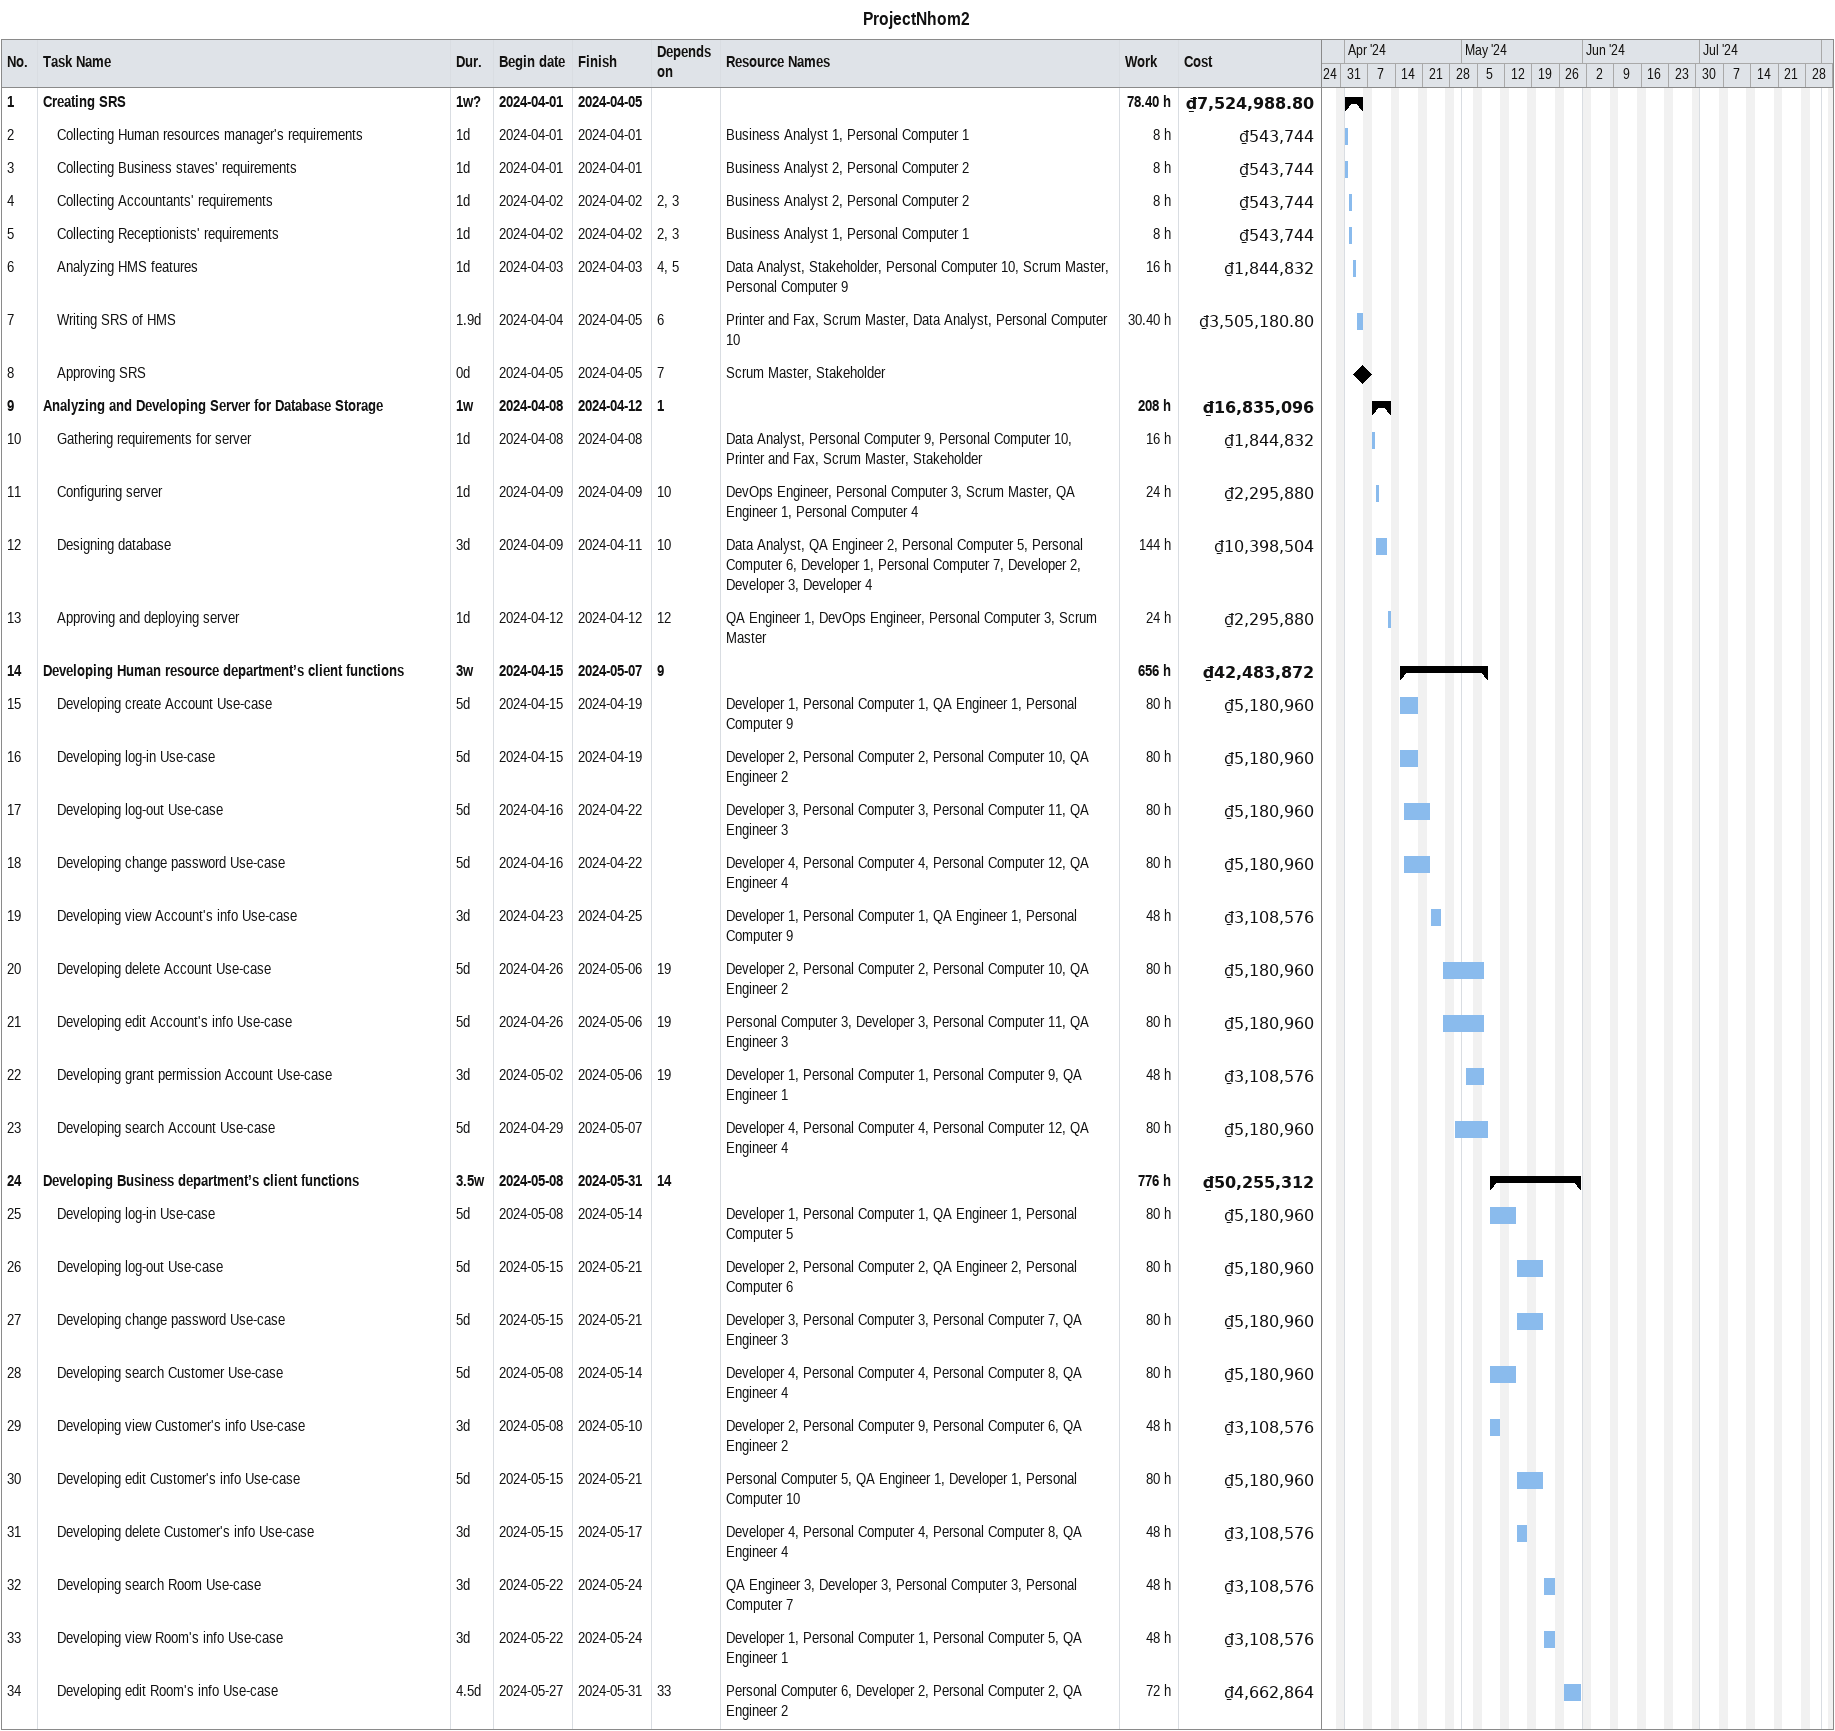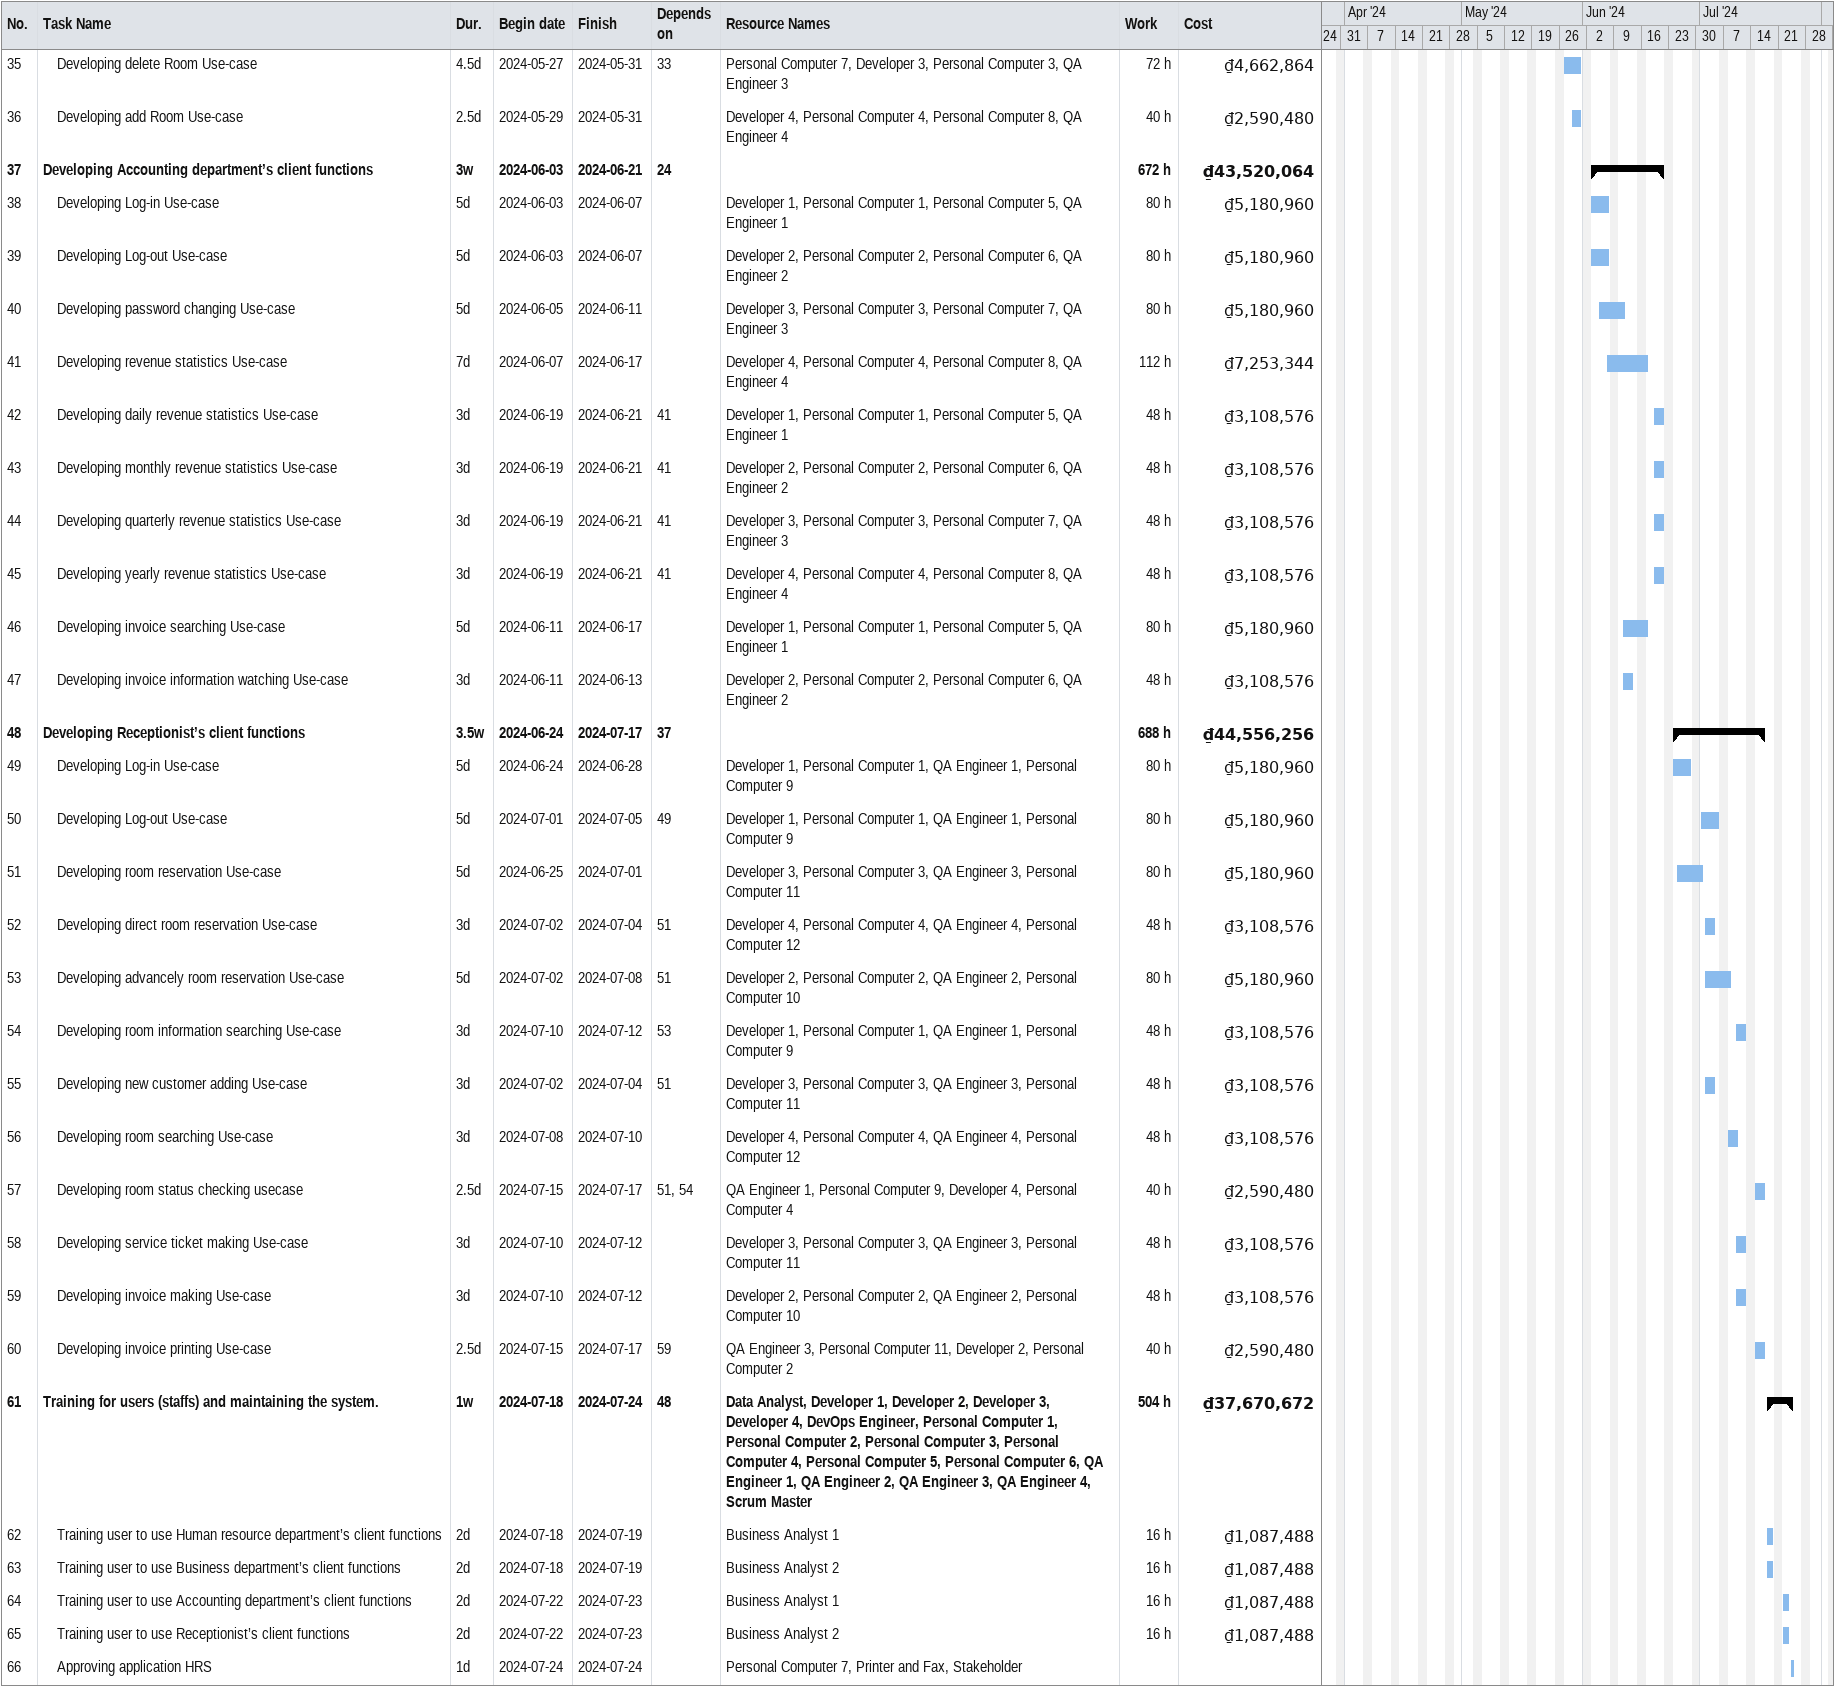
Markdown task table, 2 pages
ProjectNhom2

| ID | Level | Task | Duration | Start | Finish | Predecessors | Resources | Work (h) | Cost (₫) |
|---|---|---|---|---|---|---|---|---|---|
| 1 | 1 | **Creating SRS** | 1w? | 2024-04-01 | 2024-04-05 |  |  | 78.40 | 7524988.80 |
| 2 | 2 | Collecting Human resources manager's requirements | 1d | 2024-04-01 | 2024-04-01 |  | Business Analyst 1, Personal Computer 1 | 8 | 543744 |
| 3 | 2 | Collecting Business staves' requirements | 1d | 2024-04-01 | 2024-04-01 |  | Business Analyst 2, Personal Computer 2 | 8 | 543744 |
| 4 | 2 | Collecting Accountants' requirements | 1d | 2024-04-02 | 2024-04-02 | 2, 3 | Business Analyst 2, Personal Computer 2 | 8 | 543744 |
| 5 | 2 | Collecting Receptionists' requirements | 1d | 2024-04-02 | 2024-04-02 | 2, 3 | Business Analyst 1, Personal Computer 1 | 8 | 543744 |
| 6 | 2 | Analyzing HMS features | 1d | 2024-04-03 | 2024-04-03 | 4, 5 | Data Analyst, Stakeholder, Personal Computer 10, Scrum Master, Personal Computer 9 | 16 | 1844832 |
| 7 | 2 | Writing SRS of HMS | 1.9d | 2024-04-04 | 2024-04-05 | 6 | Printer and Fax, Scrum Master, Data Analyst, Personal Computer 10 | 30.40 | 3505180.80 |
| 8 | 2 | Approving SRS | 0d | 2024-04-05 | 2024-04-05 | 7 | Scrum Master, Stakeholder |  |  |
| 9 | 1 | **Analyzing and Developing Server for Database Storage** | 1w | 2024-04-08 | 2024-04-12 | 1 |  | 208 | 16835096 |
| 10 | 2 | Gathering requirements for server | 1d | 2024-04-08 | 2024-04-08 |  | Data Analyst, Personal Computer 9, Personal Computer 10, Printer and Fax, Scrum Master, Stakeholder | 16 | 1844832 |
| 11 | 2 | Configuring server | 1d | 2024-04-09 | 2024-04-09 | 10 | DevOps Engineer, Personal Computer 3, Scrum Master, QA Engineer 1, Personal Computer 4 | 24 | 2295880 |
| 12 | 2 | Designing database | 3d | 2024-04-09 | 2024-04-11 | 10 | Data Analyst, QA Engineer 2, Personal Computer 5, Personal Computer 6, Developer 1, Personal Computer 7, Developer 2, Developer 3, Developer 4 | 144 | 10398504 |
| 13 | 2 | Approving and deploying server | 1d | 2024-04-12 | 2024-04-12 | 12 | QA Engineer 1, DevOps Engineer, Personal Computer 3, Scrum Master | 24 | 2295880 |
| 14 | 1 | **Developing Human resource department’s client functions** | 3w | 2024-04-15 | 2024-05-07 | 9 |  | 656 | 42483872 |
| 15 | 2 | Developing create Account Use-case | 5d | 2024-04-15 | 2024-04-19 |  | Developer 1, Personal Computer 1, QA Engineer 1, Personal Computer 9 | 80 | 5180960 |
| 16 | 2 | Developing log-in Use-case | 5d | 2024-04-15 | 2024-04-19 |  | Developer 2, Personal Computer 2, Personal Computer 10, QA Engineer 2 | 80 | 5180960 |
| 17 | 2 | Developing log-out Use-case | 5d | 2024-04-16 | 2024-04-22 |  | Developer 3, Personal Computer 3, Personal Computer 11, QA Engineer 3 | 80 | 5180960 |
| 18 | 2 | Developing change password Use-case | 5d | 2024-04-16 | 2024-04-22 |  | Developer 4, Personal Computer 4, Personal Computer 12, QA Engineer 4 | 80 | 5180960 |
| 19 | 2 | Developing view Account's info Use-case | 3d | 2024-04-23 | 2024-04-25 |  | Developer 1, Personal Computer 1, QA Engineer 1, Personal Computer 9 | 48 | 3108576 |
| 20 | 2 | Developing delete Account Use-case | 5d | 2024-04-26 | 2024-05-06 | 19 | Developer 2, Personal Computer 2, Personal Computer 10, QA Engineer 2 | 80 | 5180960 |
| 21 | 2 | Developing edit Account's info Use-case | 5d | 2024-04-26 | 2024-05-06 | 19 | Personal Computer 3, Developer 3, Personal Computer 11, QA Engineer 3 | 80 | 5180960 |
| 22 | 2 | Developing grant permission Account Use-case | 3d | 2024-05-02 | 2024-05-06 | 19 | Developer 1, Personal Computer 1, Personal Computer 9, QA Engineer 1 | 48 | 3108576 |
| 23 | 2 | Developing search Account Use-case | 5d | 2024-04-29 | 2024-05-07 |  | Developer 4, Personal Computer 4, Personal Computer 12, QA Engineer 4 | 80 | 5180960 |
| 24 | 1 | **Developing Business department’s client functions** | 3.5w | 2024-05-08 | 2024-05-31 | 14 |  | 776 | 50255312 |
| 25 | 2 | Developing log-in Use-case | 5d | 2024-05-08 | 2024-05-14 |  | Developer 1, Personal Computer 1, QA Engineer 1, Personal Computer 5 | 80 | 5180960 |
| 26 | 2 | Developing log-out Use-case | 5d | 2024-05-15 | 2024-05-21 |  | Developer 2, Personal Computer 2, QA Engineer 2, Personal Computer 6 | 80 | 5180960 |
| 27 | 2 | Developing change password Use-case | 5d | 2024-05-15 | 2024-05-21 |  | Developer 3, Personal Computer 3, Personal Computer 7, QA Engineer 3 | 80 | 5180960 |
| 28 | 2 | Developing search Customer Use-case | 5d | 2024-05-08 | 2024-05-14 |  | Developer 4, Personal Computer 4, Personal Computer 8, QA Engineer 4 | 80 | 5180960 |
| 29 | 2 | Developing view Customer's info Use-case | 3d | 2024-05-08 | 2024-05-10 |  | Developer 2, Personal Computer 9, Personal Computer 6, QA Engineer 2 | 48 | 3108576 |
| 30 | 2 | Developing edit Customer's info Use-case | 5d | 2024-05-15 | 2024-05-21 |  | Personal Computer 5, QA Engineer 1, Developer 1, Personal Computer 10 | 80 | 5180960 |
| 31 | 2 | Developing delete Customer's info Use-case | 3d | 2024-05-15 | 2024-05-17 |  | Developer 4, Personal Computer 4, Personal Computer 8, QA Engineer 4 | 48 | 3108576 |
| 32 | 2 | Developing search Room Use-case | 3d | 2024-05-22 | 2024-05-24 |  | QA Engineer 3, Developer 3, Personal Computer 3, Personal Computer 7 | 48 | 3108576 |
| 33 | 2 | Developing view Room's info Use-case | 3d | 2024-05-22 | 2024-05-24 |  | Developer 1, Personal Computer 1, Personal Computer 5, QA Engineer 1 | 48 | 3108576 |
| 34 | 2 | Developing edit Room's info Use-case | 4.5d | 2024-05-27 | 2024-05-31 | 33 | Personal Computer 6, Developer 2, Personal Computer 2, QA Engineer 2 | 72 | 4662864 |
| 35 | 2 | Developing delete Room Use-case | 4.5d | 2024-05-27 | 2024-05-31 | 33 | Personal Computer 7, Developer 3, Personal Computer 3, QA Engineer 3 | 72 | 4662864 |
| 36 | 2 | Developing add Room Use-case | 2.5d | 2024-05-29 | 2024-05-31 |  | Developer 4, Personal Computer 4, Personal Computer 8, QA Engineer 4 | 40 | 2590480 |
| 37 | 1 | **Developing Accounting department’s client functions** | 3w | 2024-06-03 | 2024-06-21 | 24 |  | 672 | 43520064 |
| 38 | 2 | Developing Log-in Use-case | 5d | 2024-06-03 | 2024-06-07 |  | Developer 1, Personal Computer 1, Personal Computer 5, QA Engineer 1 | 80 | 5180960 |
| 39 | 2 | Developing Log-out Use-case | 5d | 2024-06-03 | 2024-06-07 |  | Developer 2, Personal Computer 2, Personal Computer 6, QA Engineer 2 | 80 | 5180960 |
| 40 | 2 | Developing password changing Use-case | 5d | 2024-06-05 | 2024-06-11 |  | Developer 3, Personal Computer 3, Personal Computer 7, QA Engineer 3 | 80 | 5180960 |
| 41 | 2 | Developing revenue statistics Use-case | 7d | 2024-06-07 | 2024-06-17 |  | Developer 4, Personal Computer 4, Personal Computer 8, QA Engineer 4 | 112 | 7253344 |
| 42 | 2 | Developing daily revenue statistics Use-case | 3d | 2024-06-19 | 2024-06-21 | 41 | Developer 1, Personal Computer 1, Personal Computer 5, QA Engineer 1 | 48 | 3108576 |
| 43 | 2 | Developing monthly revenue statistics Use-case | 3d | 2024-06-19 | 2024-06-21 | 41 | Developer 2, Personal Computer 2, Personal Computer 6, QA Engineer 2 | 48 | 3108576 |
| 44 | 2 | Developing quarterly revenue statistics Use-case | 3d | 2024-06-19 | 2024-06-21 | 41 | Developer 3, Personal Computer 3, Personal Computer 7, QA Engineer 3 | 48 | 3108576 |
| 45 | 2 | Developing yearly revenue statistics Use-case | 3d | 2024-06-19 | 2024-06-21 | 41 | Developer 4, Personal Computer 4, Personal Computer 8, QA Engineer 4 | 48 | 3108576 |
| 46 | 2 | Developing invoice searching Use-case | 5d | 2024-06-11 | 2024-06-17 |  | Developer 1, Personal Computer 1, Personal Computer 5, QA Engineer 1 | 80 | 5180960 |
| 47 | 2 | Developing invoice information watching Use-case | 3d | 2024-06-11 | 2024-06-13 |  | Developer 2, Personal Computer 2, Personal Computer 6, QA Engineer 2 | 48 | 3108576 |
| 48 | 1 | **Developing Receptionist’s client functions** | 3.5w | 2024-06-24 | 2024-07-17 | 37 |  | 688 | 44556256 |
| 49 | 2 | Developing Log-in Use-case | 5d | 2024-06-24 | 2024-06-28 |  | Developer 1, Personal Computer 1, QA Engineer 1, Personal Computer 9 | 80 | 5180960 |
| 50 | 2 | Developing Log-out Use-case | 5d | 2024-07-01 | 2024-07-05 | 49 | Developer 1, Personal Computer 1, QA Engineer 1, Personal Computer 9 | 80 | 5180960 |
| 51 | 2 | Developing room reservation Use-case | 5d | 2024-06-25 | 2024-07-01 |  | Developer 3, Personal Computer 3, QA Engineer 3, Personal Computer 11 | 80 | 5180960 |
| 52 | 2 | Developing direct room reservation Use-case | 3d | 2024-07-02 | 2024-07-04 | 51 | Developer 4, Personal Computer 4, QA Engineer 4, Personal Computer 12 | 48 | 3108576 |
| 53 | 2 | Developing advancely room reservation Use-case | 5d | 2024-07-02 | 2024-07-08 | 51 | Developer 2, Personal Computer 2, QA Engineer 2, Personal Computer 10 | 80 | 5180960 |
| 54 | 2 | Developing room information searching Use-case | 3d | 2024-07-10 | 2024-07-12 | 53 | Developer 1, Personal Computer 1, QA Engineer 1, Personal Computer 9 | 48 | 3108576 |
| 55 | 2 | Developing new customer adding Use-case | 3d | 2024-07-02 | 2024-07-04 | 51 | Developer 3, Personal Computer 3, QA Engineer 3, Personal Computer 11 | 48 | 3108576 |
| 56 | 2 | Developing room searching Use-case | 3d | 2024-07-08 | 2024-07-10 |  | Developer 4, Personal Computer 4, QA Engineer 4, Personal Computer 12 | 48 | 3108576 |
| 57 | 2 | Developing room status checking usecase | 2.5d | 2024-07-15 | 2024-07-17 | 51, 54 | QA Engineer 1, Personal Computer 9, Developer 4, Personal Computer 4 | 40 | 2590480 |
| 58 | 2 | Developing service ticket making Use-case | 3d | 2024-07-10 | 2024-07-12 |  | Developer 3, Personal Computer 3, QA Engineer 3, Personal Computer 11 | 48 | 3108576 |
| 59 | 2 | Developing invoice making Use-case | 3d | 2024-07-10 | 2024-07-12 |  | Developer 2, Personal Computer 2, QA Engineer 2, Personal Computer 10 | 48 | 3108576 |
| 60 | 2 | Developing invoice printing Use-case | 2.5d | 2024-07-15 | 2024-07-17 | 59 | QA Engineer 3, Personal Computer 11, Developer 2, Personal Computer 2 | 40 | 2590480 |
| 61 | 1 | **Training for users (staffs) and maintaining the system.** | 1w | 2024-07-18 | 2024-07-24 | 48 | Data Analyst, Developer 1, Developer 2, Developer 3, Developer 4, DevOps Engineer, Personal Computer 1, Personal Computer 2, Personal Computer 3, Personal Computer 4, Personal Computer 5, Personal Computer 6, QA Engineer 1, QA Engineer 2, QA Engineer 3, QA Engineer 4, Scrum Master | 504 | 37670672 |
| 62 | 2 | Training user to use Human resource department’s client functions | 2d | 2024-07-18 | 2024-07-19 |  | Business Analyst 1 | 16 | 1087488 |
| 63 | 2 | Training user to use Business department’s client functions | 2d | 2024-07-18 | 2024-07-19 |  | Business Analyst 2 | 16 | 1087488 |
| 64 | 2 | Training user to use Accounting department’s client functions | 2d | 2024-07-22 | 2024-07-23 |  | Business Analyst 1 | 16 | 1087488 |
| 65 | 2 | Training user to use Receptionist’s client functions | 2d | 2024-07-22 | 2024-07-23 |  | Business Analyst 2 | 16 | 1087488 |
| 66 | 2 | Approving application HRS | 1d | 2024-07-24 | 2024-07-24 |  | Personal Computer 7, Printer and Fax, Stakeholder |  |  |
